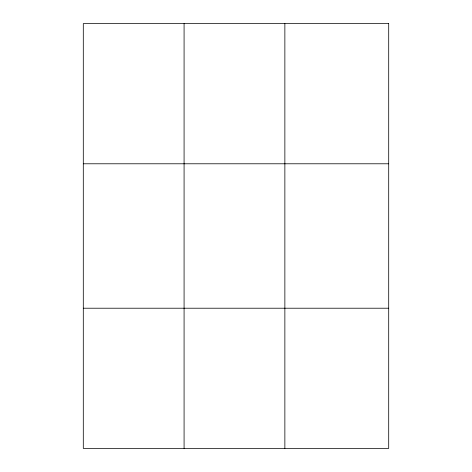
<?xml version="1.0" encoding="UTF-8"?>
<svg xmlns="http://www.w3.org/2000/svg" width="472" height="472" viewBox="0 0 472 472"><rect width="100%" height="100%" fill="white"/><g stroke="black" fill="none" stroke-linecap="round" stroke-linejoin="round"><path stroke-width="0.71" d="M184.08 448.4L184.08 23.6M284.864 448.4L284.864 23.6M83.296 163.784L388.704 163.784M83.296 308.216L388.704 308.216M388.704 23.6L388.704 448.4L83.296 448.4L83.296 23.6L388.704 23.6"/></g></svg>
